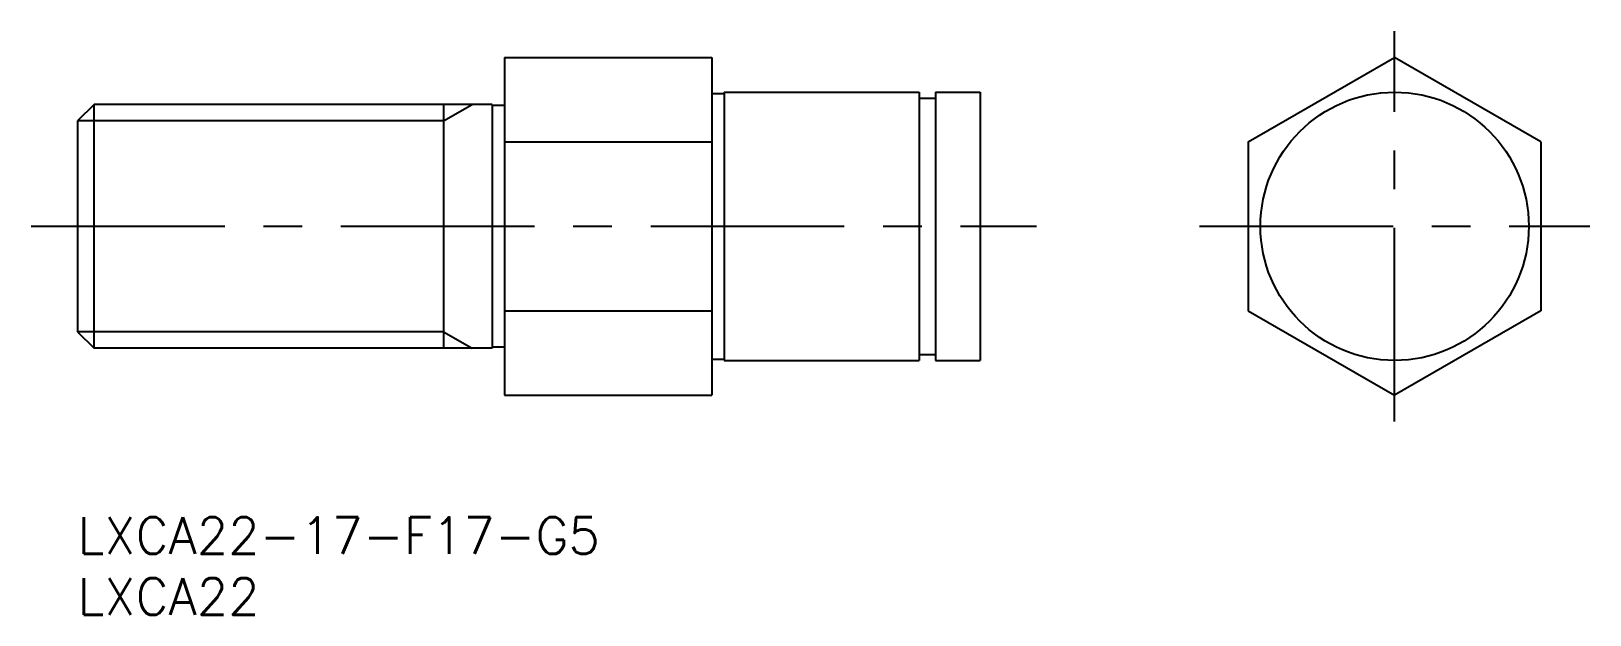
# Model space of a CAD drawing. Extents: x -4 to 124, y -8 to 40.
import ezdxf

# ---------------------------------------------------------------- set-up
doc = ezdxf.new("R2010")
doc.units = 0
doc.header["$LTSCALE"] = 0.5
doc.linetypes.add('CENTER', pattern=[50.8, 31.75, -6.35, 6.35, -6.35])
for name, color, linetype in [('MSM_CENTER', 1, 'CENTER'), ('MSM_CONTINUOUS', 7, 'CONTINUOUS'), ('MSM_NARROW', 5, 'CONTINUOUS'), ('MSM_PART_NUMBER', 7, 'CONTINUOUS')]:
    doc.layers.add(name, color=color, linetype=linetype)
doc.styles.get("Standard").update_dxf_attribs({"font": 'txt.shx', "height": 3, "bigfont": 'bigfont.shx'})

# ---------------------------------------------------------------- blocks, each defined once
blk = doc.blocks.new('*U9')
at = {"layer": 'MSM_PART_NUMBER'}
blk.add_text('LXCA22-17-F17-G5', height=3, dxfattribs=at).set_placement((0, -3))
blk = doc.blocks.new('*U10')
at = {"layer": 'MSM_PART_NUMBER'}
blk.add_text('LXCA22', height=3, dxfattribs=at).set_placement((0, -8))

msp = doc.modelspace()

# ---------------------------------------------------------------- linework, layer by layer
at = {"layer": 'MSM_CENTER'}
for p, q in [((107.99, 7.85), (107.99, 39.86)), ((-3.81, 23.86), (78.63, 23.86)), ((91.99, 23.86), (123.99, 23.86))]:
    msp.add_line(p, q, dxfattribs=at)
at = {"layer": 'MSM_CONTINUOUS'}
for p, q in [((35, 37.71), (35, 10)), ((35, 37.71), (52, 37.71)), ((52, 37.71), (52, 10)), ((95.99, 30.78), (107.99, 37.71)), ((119.99, 30.78), (107.99, 37.71)), ((52, 34.76), (53, 34.76)), ((53, 34.86), (69, 34.86)), ((53, 34.86), (53, 12.86)), ((69, 34.86), (69, 12.86)), ((70.35, 34.86), (74, 34.86)), ((70.35, 34.86), (70.35, 12.86)), ((74, 34.86), (74, 12.86)), ((1.35, 33.86), (0, 32.5)), ((1.35, 13.86), (1.35, 33.86)), ((34, 33.86), (1.35, 33.86)), ((30, 33.86), (30, 13.86)), ((34, 33.86), (34, 13.86)), ((35, 33.76), (34, 33.76)), ((69, 34.36), (70.35, 34.36)), ((0, 32.5), (0, 15.21)), ((35, 30.78), (52, 30.78)), ((95.99, 30.78), (95.99, 16.93)), ((119.99, 30.78), (119.99, 16.93)), ((35, 16.93), (52, 16.93)), ((95.99, 16.93), (107.99, 10)), ((119.99, 16.93), (107.99, 10)), ((0, 15.21), (1.35, 13.86)), ((34, 13.86), (1.35, 13.86)), ((35, 13.96), (34, 13.96)), ((52, 12.96), (53, 12.96)), ((53, 12.86), (69, 12.86)), ((69, 13.36), (70.35, 13.36)), ((70.35, 12.86), (74, 12.86)), ((35, 10), (52, 10))]:
    msp.add_line(p, q, dxfattribs=at)
msp.add_circle((107.99, 23.86), 11, dxfattribs=at)
at = {"layer": 'MSM_NARROW'}
for p, q in [((30, 32.5), (32.34, 33.86)), ((30, 32.5), (0, 32.5)), ((30, 15.21), (0, 15.21)), ((30, 15.21), (32.34, 13.86))]:
    msp.add_line(p, q, dxfattribs=at)

# ---------------------------------------------------------------- block references
at = {"layer": 'MSM_CONTINUOUS'}
for name in ['*U9', '*U10']:
    msp.add_blockref(name, (0, 0), dxfattribs=at)

doc.saveas('drawing.dxf')
